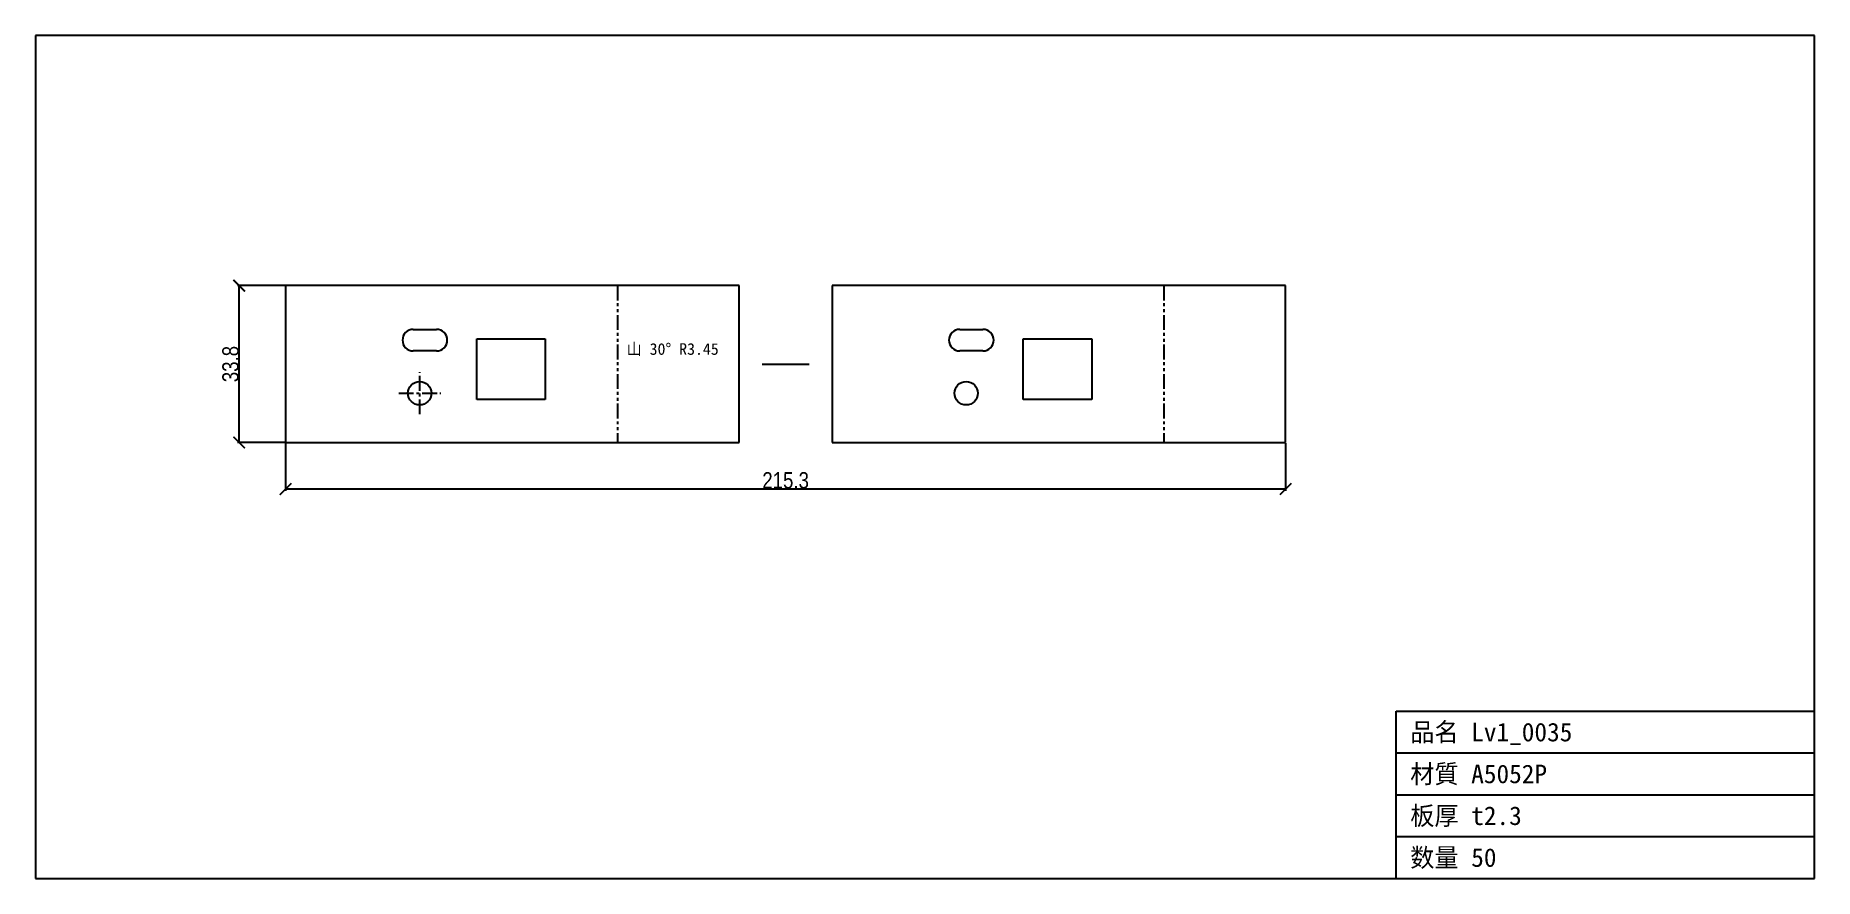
# Model space of a CAD drawing. Header units: millimetres. Extents: x -54 to 329, y -94 to 88.
import ezdxf

# ---------------------------------------------------------------- set-up
doc = ezdxf.new("R2010")
doc.units = ezdxf.units.MM
doc.linetypes.add('CENTER', pattern=[5.08, 3.175, -0.635, 0.635, -0.635])
doc.linetypes.add('PHANTOM', pattern=[6.35, 3.175, -0.635, 0.635, -0.635, 0.635, -0.635])
for name, color, linetype in [('BEND', 7, 'Continuous'), ('CENTER', 7, 'Continuous'), ('CUT', 7, 'Continuous'), ('DIM', 7, 'Continuous'), ('FRAME', 7, 'Continuous'), ('MARK', 7, 'Continuous'), ('TEXT', 7, 'Continuous')]:
    doc.layers.add(name, color=color, linetype=linetype)
doc.styles.add('OpenSansCondensed-Light', font='OpenSansCondensed-Light.ttf')
doc.dimstyles.new('EZDXF', dxfattribs={"dimtxt": 0.25, "dimasz": 0.175, "dimexe": 0.375, "dimexo": 0.125, "dimgap": 0.1, "dimtad": 1, "dimlfac": 100, "dimzin": 12, "dimdsep": 46, "dimtxsty": 'OpenSansCondensed-Light', "dimblk": 'ARCHTICK', "dimcen": 2.5, "dimazin": 3, "dimtfac": 0.5, "dimtmove": 2, "dimatfit": 3})

# ---------------------------------------------------------------- blocks, each defined once
blk = doc.blocks.new('_ARCHTICK')
at = {"color": 0, "linetype": 'BYBLOCK', "const_width": 0.15}
blk.add_lwpolyline([(-0.5, -0.5), (0.5, 0.5)], dxfattribs=at)

msp = doc.modelspace()

# ---------------------------------------------------------------- linework, layer by layer
at = {"layer": 'BEND', "color": 4, "linetype": 'PHANTOM'}
for p, q in [((71.41, 33.77), (71.41, 0)), ((189.04, 33.77), (189.04, 0))]:
    msp.add_line(p, q, dxfattribs=at)
at = {"layer": 'CENTER', "color": 1, "linetype": 'CENTER'}
for p, q in [((28.86, 6.08), (28.86, 15.13)), ((24.34, 10.6), (33.39, 10.6))]:
    msp.add_line(p, q, dxfattribs=at)
at = {"layer": 'CUT'}
for p, q in [((0, 33.77), (0, 0)), ((97.63, 33.77), (0, 33.77)), ((97.63, 0), (97.63, 33.77)), ((117.63, 33.77), (117.63, 0)), ((215.26, 33.77), (117.63, 33.77)), ((215.26, 0), (215.26, 33.77)), ((27.47, 24.35), (32.48, 24.35)), ((145.1, 24.35), (150.11, 24.35)), ((32.48, 19.72), (27.47, 19.72)), ((41.15, 9.23), (41.15, 22.29)), ((41.15, 22.29), (55.9, 22.29)), ((55.9, 22.29), (55.9, 9.23)), ((150.11, 19.72), (145.1, 19.72)), ((158.78, 9.23), (158.78, 22.29)), ((158.78, 22.29), (173.53, 22.29)), ((173.53, 22.29), (173.53, 9.23)), ((55.9, 9.23), (41.15, 9.23)), ((173.53, 9.23), (158.78, 9.23)), ((0, 0), (97.63, 0)), ((117.63, 0), (215.26, 0))]:
    msp.add_line(p, q, dxfattribs=at)
for centre in [(28.86, 10.6), (146.49, 10.6)]:
    msp.add_circle(centre, 2.52, dxfattribs=at)
for centre, start, end in [((27.47, 22.03), 90, -90), ((32.48, 22.03), -90, 90), ((145.1, 22.03), 90, -90), ((150.11, 22.03), -90, 90)]:
    msp.add_arc(centre, 2.31, start, end, dxfattribs=at)
at = {"layer": 'FRAME'}
for p, q in [((329.08, 87.58), (-53.82, 87.58)), ((-53.82, 87.58), (-53.82, -93.82)), ((329.08, -93.82), (329.08, 87.58)), ((239.08, -93.82), (239.08, -57.82)), ((239.08, -57.82), (329.08, -57.82)), ((239.08, -66.82), (329.08, -66.82)), ((239.08, -75.82), (329.08, -75.82)), ((239.08, -84.82), (329.08, -84.82)), ((-53.82, -93.82), (329.08, -93.82))]:
    msp.add_line(p, q, dxfattribs=at)
at = {"layer": 'MARK'}
msp.add_line((102.56, 16.88), (112.7, 16.88), dxfattribs=at)

# ---------------------------------------------------------------- texts
at = {"layer": 'TEXT'}
for s, height, p in [('山 30° R3.45', 2.5, (73.41, 18.88)), ('品名 Lv1_0035', 4, (242.08, -64.32)), ('材質 A5052P', 4, (242.08, -73.32)), ('板厚 t2.3', 4, (242.08, -82.32)), ('数量 50', 4, (242.08, -91.32))]:
    msp.add_text(s, height=height, dxfattribs=at).set_placement(p)

# ---------------------------------------------------------------- dimensions: what is measured, and where the dimension line sits
at = {"layer": 'DIM'}
msp.add_linear_dim(base=(-10, 0), p1=(0, 0), p2=(0, 33.77), angle=90, dimstyle='EZDXF', override={"dimtxt": 3.5, "dimasz": 2.5, "dimdec": 1, "dimlfac": 1}, dxfattribs=at).render()
msp.add_linear_dim(base=(0, -10), p1=(0, 0), p2=(215.26, 0), dimstyle='EZDXF', override={"dimtxt": 3.5, "dimasz": 2.5, "dimdec": 1, "dimlfac": 1}, dxfattribs=at).render()

doc.saveas('drawing.dxf')
